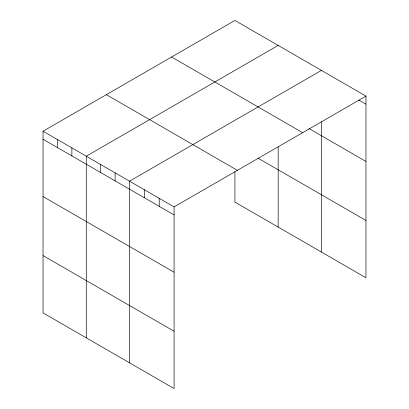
<?xml version="1.0" encoding="UTF-8"?>
<svg xmlns="http://www.w3.org/2000/svg" width="409" height="409" viewBox="0 0 409 409"><rect width="100%" height="100%" fill="white"/><g stroke="black" fill="none" stroke-linecap="round" stroke-linejoin="round"><path stroke-width="0.61" d="M321.408 121.703L321.408 252.041M234.914 171.545L234.914 202.107L365.968 277.767L365.968 96.115L234.914 20.45L43.032 131.233L43.032 312.885L174.086 388.55L174.086 206.893L43.032 131.233M278.161 45.419L86.279 156.202L86.279 337.854M321.408 70.389L129.525 181.172L129.525 362.824M174.086 206.893L365.968 96.115M358.816 100.006L365.968 104.137M309.127 128.62L365.968 161.437M171.591 57.009L302.645 132.669M257.874 158.063L365.968 220.471M106.355 94.673L237.409 170.338M43.032 139.254L174.086 214.919M43.032 196.555L174.086 272.215M43.032 255.589L174.086 331.254M278.161 146.923L278.161 227.072M159.234 198.319L159.234 206.346M144.382 189.745L144.382 197.767M115.113 172.849L115.113 180.87M100.696 164.525L100.696 172.547M71.866 147.879L71.866 155.901M57.449 139.556L57.449 147.577"/></g></svg>
